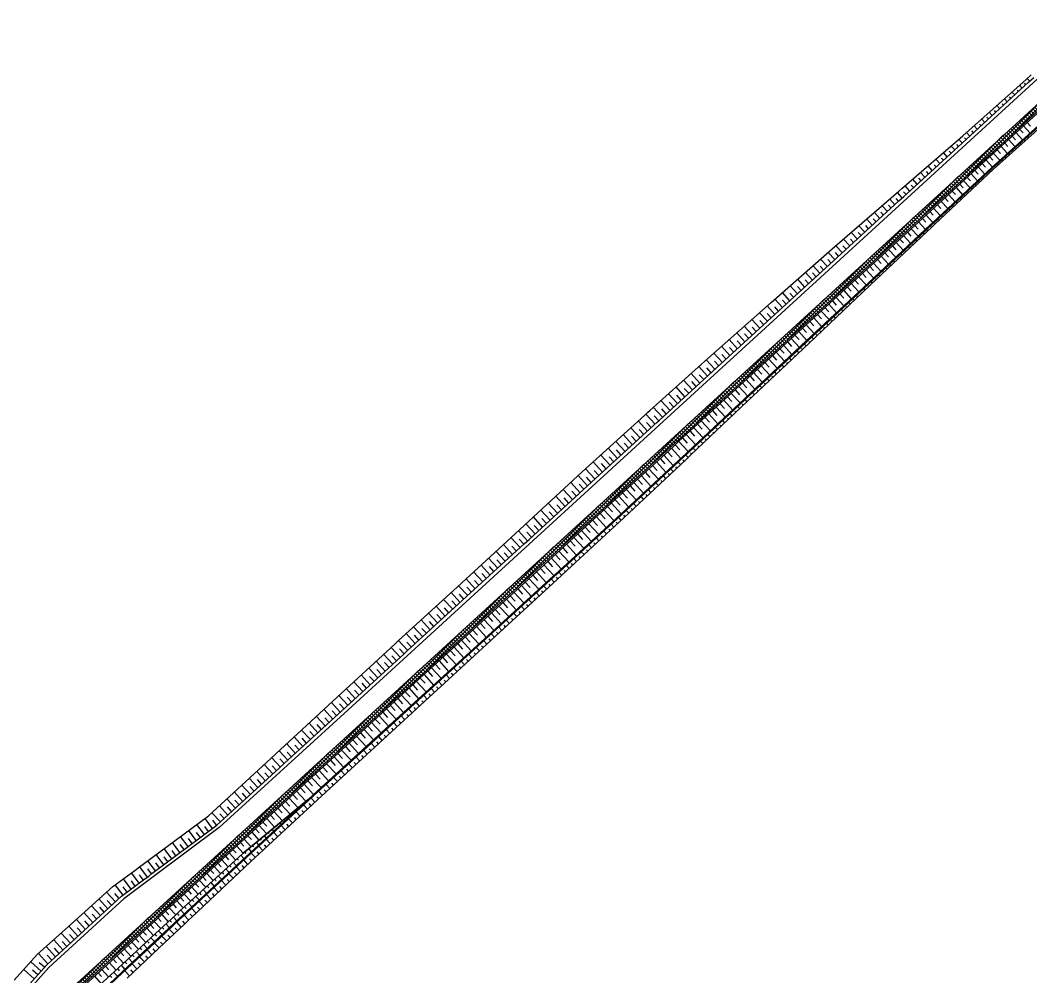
# Model space of a CAD drawing. Header units: metres. Extents: x 2302534 to 2308412, y 452340 to 454783.
# Drawn here: x 2307269.3 to 2307567.7, y 453765.4 to 454047.9 of the extents above; entities that cross this region are included whole.
import ezdxf

# ---------------------------------------------------------------- set-up
doc = ezdxf.new("R2010")
doc.units = ezdxf.units.M
doc.layers.add('АД_серый', color=250, linetype='Continuous')
doc.layers.add('ГП_АД том 3.2.6', color=250, linetype='Continuous', lineweight=40)

# ---------------------------------------------------------------- blocks, each defined once
blk = doc.blocks.new('АД 3.2.6')
at = {"layer": 'АД_серый'}
h = blk.add_hatch(dxfattribs=at)
h.set_pattern_fill('ANSI37', color=256, scale=0.25)
h.set_pattern_definition([(45, (-2306965.9422, -453205.9558), (-0.56126600757, 0.56126600757), []), (135, (-2306965.9422, -453205.9558), (-0.56126600757, -0.56126600757), [])])
edge = h.paths.add_edge_path()
edge.add_line((1053.93, 1206.09), (1054.03, 1208.2))
edge.add_line((1054.03, 1208.2), (1018.62, 1175.79))
edge.add_line((1018.62, 1175.79), (966.99, 1128.52))
edge.add_line((966.99, 1128.52), (878.48, 1047.49))
edge.add_line((878.48, 1047.49), (841.6, 1013.73))
edge.add_line((841.6, 1013.73), (814.31, 988.74))
edge.add_line((814.31, 988.74), (777.44, 954.98))
edge.add_line((777.44, 954.98), (740.56, 921.22))
edge.add_line((740.56, 921.22), (666.8, 853.69))
edge.add_line((666.8, 853.69), (629.92, 819.92))
edge.add_line((629.92, 819.92), (593.04, 786.16))
edge.add_line((593.04, 786.16), (556.17, 752.4))
edge.add_line((556.17, 752.4), (292.42, 510.93))
edge.add_line((292.42, 510.93), (59.06, 297.28))
edge.add_arc((479.25, -161.67), 622.25, 132.47509, 141.1318)
edge.add_line((-5.23, 228.81), (-27.96, 200.61))
edge.add_arc((-516.72, 594.55), 627.75, 312.47523, 321.1318, ccw=False)
edge.add_line((-92.82, 131.54), (-212.23, 22.21))
edge.add_line((-212.23, 22.21), (-211.22, 21.1))
edge.add_line((-211.22, 21.1), (-91.8, 130.43))
edge.add_arc((-516.72, 594.55), 629.25, 312.47523, 321.1318)
edge.add_line((-26.79, 199.67), (-4.06, 227.87))
edge.add_arc((479.25, -161.67), 620.75, 132.47509, 141.1318, ccw=False)
edge.add_line((60.07, 296.18), (293.45, 509.84))
edge.add_line((293.45, 509.84), (557.18, 751.29))
edge.add_line((557.18, 751.29), (594.06, 785.05))
edge.add_line((594.06, 785.05), (630.94, 818.82))
edge.add_line((630.94, 818.82), (667.81, 852.58))
edge.add_line((667.81, 852.58), (741.57, 920.11))
edge.add_line((741.57, 920.11), (778.45, 953.87))
edge.add_line((778.45, 953.87), (815.33, 987.64))
edge.add_line((815.33, 987.64), (842.62, 1012.62))
edge.add_line((842.62, 1012.62), (879.5, 1046.38))
edge.add_line((879.5, 1046.38), (968.01, 1127.42))
edge.add_line((968.01, 1127.42), (1019.63, 1174.69))
edge.add_line((1019.63, 1174.69), (1053.93, 1206.09))
for p, q in [((607.41, 808.13, 144.46), (606.64, 808.96, 144.46)), ((605.2, 806.1, 144.46), (604.41, 806.95, 144.46)), ((606.3, 807.11, 144.46), (605.92, 807.53, 144.46)), ((600.77, 802.05, 144.46), (599.94, 802.95, 144.46)), ((601.88, 803.06, 144.46), (601.47, 803.51, 144.46)), ((602.98, 804.07, 144.46), (602.18, 804.95, 144.46)), ((604.09, 805.09, 144.46), (603.69, 805.52, 144.46)), ((598.56, 800.02, 144.46), (597.71, 800.95, 144.46)), ((599.66, 801.03, 144.46), (599.24, 801.49, 144.46)), ((594.13, 795.97, 144.46), (593.24, 796.95, 144.46)), ((595.24, 796.98, 144.46), (594.8, 797.47, 144.46)), ((596.34, 798, 144.46), (595.47, 798.95, 144.46)), ((597.45, 799.01, 144.46), (597.02, 799.48, 144.46)), ((591.92, 793.94, 144.46), (591, 794.95, 144.46)), ((593.03, 794.96, 144.46), (592.57, 795.45, 144.46)), ((604.48, 793.92, 149.18), (605.45, 792.86, 149.18)), ((605.58, 794.93, 149.18), (607.53, 792.81, 149.18)), ((606.69, 795.94, 149.18), (607.67, 794.88, 149.18)), ((587.49, 789.89, 144.46), (586.51, 790.96, 144.46)), ((588.6, 790.91, 144.46), (588.12, 791.43, 144.46)), ((589.71, 791.92, 144.46), (588.77, 792.95, 144.46)), ((590.81, 792.93, 144.46), (590.35, 793.44, 144.46)), ((601.16, 790.88, 149.18), (603.07, 788.79, 149.18)), ((602.26, 791.89, 149.18), (603.23, 790.84, 149.18)), ((603.37, 792.9, 149.18), (605.3, 790.8, 149.18)), ((607.1, 791.42, 143.85), (606.81, 791.75, 143.85)), ((585.28, 787.87, 144.46), (584.24, 789, 144.46)), ((586.39, 788.88, 144.46), (585.88, 789.43, 144.46)), ((597.84, 787.84, 149.18), (598.78, 786.81, 149.18)), ((598.94, 788.85, 149.18), (600.84, 786.78, 149.18)), ((600.05, 789.87, 149.18), (601, 788.82, 149.18)), ((603.75, 788.43, 143.85), (603.61, 788.58, 143.85)), ((604.86, 789.43, 143.85), (604.58, 789.74, 143.85)), ((605.98, 790.43, 143.85), (605.84, 790.59, 143.85)), ((580.86, 783.82, 144.46), (579.7, 785.08, 144.46)), ((581.96, 784.83, 144.46), (581.4, 785.44, 144.46)), ((583.07, 785.84, 144.46), (581.97, 787.04, 144.46)), ((584.17, 786.85, 144.46), (583.64, 787.44, 144.46)), ((595.63, 785.81, 149.18), (596.56, 784.79, 149.18)), ((596.73, 786.83, 149.18), (598.62, 784.77, 149.18)), ((600.39, 785.43, 143.85), (600.12, 785.73, 143.85)), ((601.51, 786.43, 143.85), (601.37, 786.58, 143.85)), ((602.63, 787.43, 143.85), (602.35, 787.73, 143.85)), ((578.64, 781.79, 144.46), (577.43, 783.12, 144.46)), ((579.75, 782.8, 144.46), (579.16, 783.45, 144.46)), ((592.31, 782.78, 149.18), (594.19, 780.72, 149.18)), ((593.41, 783.79, 149.18), (594.35, 782.76, 149.18)), ((594.52, 784.8, 149.18), (596.39, 782.76, 149.18)), ((597.03, 782.43, 143.85), (596.91, 782.57, 143.85)), ((598.15, 783.43, 143.85), (597.9, 783.72, 143.85)), ((599.27, 784.43, 143.85), (599.14, 784.58, 143.85)), ((574.22, 777.74, 144.46), (572.89, 779.19, 144.46)), ((575.32, 778.75, 144.46), (574.67, 779.46, 144.46)), ((576.43, 779.76, 144.46), (575.16, 781.15, 144.46)), ((577.54, 780.78, 144.46), (576.92, 781.46, 144.46)), ((588.99, 779.74, 149.18), (589.94, 778.7, 149.18)), ((590.09, 780.75, 149.18), (591.99, 778.68, 149.18)), ((591.2, 781.76, 149.18), (592.15, 780.73, 149.18)), ((593.74, 779.36, 143.85), (593.48, 779.65, 143.85)), ((594.84, 780.39, 143.85), (594.71, 780.53, 143.85)), ((595.93, 781.41, 143.85), (595.67, 781.69, 143.85)), ((572, 775.71, 144.46), (570.62, 777.23, 144.46)), ((573.11, 776.73, 144.46), (572.43, 777.47, 144.46)), ((585.67, 776.7, 149.18), (587.6, 774.59, 149.18)), ((586.77, 777.71, 149.18), (587.73, 776.66, 149.18)), ((587.88, 778.72, 149.18), (589.79, 776.64, 149.18)), ((590.46, 776.28, 143.85), (590.32, 776.43, 143.85)), ((591.56, 777.31, 143.85), (591.28, 777.6, 143.85)), ((592.65, 778.33, 143.85), (592.51, 778.48, 143.85)), ((567.58, 771.66, 144.46), (566.07, 773.3, 144.46)), ((568.69, 772.67, 144.46), (567.95, 773.48, 144.46)), ((569.79, 773.69, 144.46), (568.34, 775.27, 144.46)), ((570.9, 774.7, 144.46), (570.19, 775.47, 144.46)), ((582.35, 773.66, 149.18), (583.32, 772.59, 149.18)), ((583.46, 774.67, 149.18), (585.4, 772.55, 149.18)), ((584.56, 775.68, 149.18), (585.53, 774.63, 149.18)), ((587.18, 773.2, 143.85), (586.88, 773.52, 143.85)), ((588.27, 774.23, 143.85), (588.13, 774.39, 143.85)), ((589.37, 775.26, 143.85), (589.08, 775.56, 143.85)), ((565.37, 769.63, 144.46), (563.8, 771.34, 144.46)), ((566.47, 770.65, 144.46), (565.71, 771.49, 144.46)), ((579.03, 770.62, 149.18), (581, 768.47, 149.18)), ((580.14, 771.63, 149.18), (581.12, 770.56, 149.18)), ((581.24, 772.65, 149.18), (583.2, 770.51, 149.18)), ((583.9, 770.12, 143.85), (583.74, 770.29, 143.85)), ((584.99, 771.15, 143.85), (584.69, 771.48, 143.85)), ((586.09, 772.18, 143.85), (585.94, 772.34, 143.85)), ((560.94, 765.58, 144.46), (559.27, 767.41, 144.46)), ((562.05, 766.6, 144.46), (561.22, 767.49, 144.46)), ((563.15, 767.61, 144.46), (561.54, 769.38, 144.46)), ((564.26, 768.62, 144.46), (563.47, 769.49, 144.46)), ((575.71, 767.58, 149.18), (576.71, 766.49, 149.18)), ((576.82, 768.59, 149.18), (578.81, 766.42, 149.18)), ((577.92, 769.61, 149.18), (578.91, 768.53, 149.18)), ((580.62, 767.04, 143.85), (580.29, 767.39, 143.85)), ((581.71, 768.07, 143.85), (581.55, 768.24, 143.85)), ((582.81, 769.1, 143.85), (582.49, 769.44, 143.85)), ((558.73, 763.56, 144.46), (557, 765.45, 144.46)), ((559.83, 764.57, 144.46), (558.98, 765.5, 144.46)), ((572.39, 764.54, 149.18), (574.43, 762.32, 149.18)), ((573.5, 765.56, 149.18), (574.51, 764.45, 149.18)), ((574.6, 766.57, 149.18), (576.62, 764.37, 149.18)), ((577.34, 763.96, 143.85), (577.17, 764.14, 143.85)), ((578.43, 764.99, 143.85), (578.09, 765.35, 143.85)), ((579.52, 766.02, 143.85), (579.36, 766.19, 143.85)), ((554.3, 759.51, 144.46), (552.46, 761.52, 144.46)), ((555.41, 760.52, 144.46), (554.5, 761.51, 144.46)), ((556.52, 761.53, 144.46), (554.73, 763.48, 144.46)), ((557.62, 762.54, 144.46), (556.74, 763.5, 144.46)), ((569.07, 761.5, 149.18), (570.11, 760.38, 149.18)), ((570.18, 762.52, 149.18), (572.24, 760.27, 149.18)), ((571.29, 763.53, 149.18), (572.31, 762.41, 149.18)), ((574.07, 760.86, 143.85), (573.71, 761.25, 143.85)), ((575.16, 761.89, 143.85), (574.99, 762.08, 143.85)), ((576.25, 762.93, 143.85), (575.9, 763.3, 143.85)), ((552.09, 757.48, 144.46), (550.19, 759.55, 144.46)), ((553.2, 758.49, 144.46), (552.26, 759.51, 144.46)), ((565.75, 758.47, 149.18), (567.86, 756.17, 149.18)), ((566.86, 759.48, 149.18), (567.91, 758.34, 149.18)), ((567.97, 760.49, 149.18), (570.05, 758.22, 149.18)), ((571.9, 758.8, 143.85), (571.52, 759.19, 143.85)), ((572.98, 759.83, 143.85), (572.8, 760.03, 143.85)), ((547.66, 753.43, 144.46), (545.67, 755.6, 144.46)), ((548.77, 754.44, 144.46), (547.79, 755.52, 144.46)), ((549.88, 755.45, 144.46), (547.93, 757.58, 144.46)), ((550.98, 756.47, 144.46), (550.02, 757.52, 144.46)), ((562.44, 755.43, 149.18), (563.5, 754.26, 149.18)), ((563.54, 756.44, 149.18), (565.67, 754.12, 149.18)), ((564.65, 757.45, 149.18), (565.7, 756.3, 149.18)), ((567.54, 754.68, 143.85), (567.14, 755.09, 143.85)), ((568.63, 755.71, 143.85), (568.43, 755.91, 143.85)), ((569.72, 756.74, 143.85), (569.33, 757.14, 143.85)), ((570.81, 757.77, 143.85), (570.62, 757.97, 143.85)), ((545.45, 751.4, 144.46), (543.42, 753.62, 144.46)), ((546.56, 752.42, 144.46), (545.55, 753.51, 144.46)), ((559.12, 752.39, 149.18), (561.29, 750.02, 149.18)), ((560.22, 753.4, 149.18), (561.3, 752.22, 149.18)), ((561.33, 754.41, 149.18), (563.48, 752.07, 149.18)), ((565.36, 752.62, 143.85), (564.95, 753.04, 143.85)), ((566.45, 753.65, 143.85), (566.25, 753.86, 143.85)), ((541.03, 747.35, 144.46), (538.9, 749.67, 144.46)), ((542.13, 748.36, 144.46), (541.08, 749.51, 144.46)), ((543.24, 749.38, 144.46), (541.16, 751.65, 144.46)), ((544.35, 750.39, 144.46), (543.32, 751.51, 144.46)), ((555.8, 749.35, 149.18), (556.9, 748.15, 149.18)), ((556.9, 750.36, 149.18), (559.1, 747.97, 149.18)), ((558.01, 751.38, 149.18), (559.1, 750.18, 149.18)), ((562.09, 749.53, 143.85), (561.88, 749.75, 143.85)), ((563.18, 750.56, 143.85), (562.77, 750.99, 143.85)), ((564.27, 751.59, 143.85), (564.06, 751.8, 143.85)), ((538.81, 745.33, 144.46), (536.65, 747.69, 144.46)), ((539.92, 746.34, 144.46), (538.85, 747.51, 144.46)), ((552.48, 746.31, 149.18), (554.72, 743.87, 149.18)), ((553.58, 747.32, 149.18), (554.7, 746.11, 149.18)), ((554.69, 748.34, 149.18), (556.91, 745.92, 149.18)), ((558.82, 746.43, 143.85), (558.39, 746.89, 143.85)), ((559.91, 747.47, 143.85), (559.69, 747.69, 143.85)), ((561, 748.5, 143.85), (560.58, 748.94, 143.85)), ((534.39, 741.27, 144.46), (532.13, 743.74, 144.46)), ((535.49, 742.29, 144.46), (534.38, 743.51, 144.46)), ((536.6, 743.3, 144.46), (534.39, 745.72, 144.46)), ((537.71, 744.31, 144.46), (536.61, 745.51, 144.46)), ((549.16, 743.27, 149.18), (550.29, 742.03, 149.18)), ((550.27, 744.28, 149.18), (552.53, 741.82, 149.18)), ((551.37, 745.3, 149.18), (552.5, 744.07, 149.18)), ((555.55, 743.34, 143.85), (555.32, 743.58, 143.85)), ((556.64, 744.37, 143.85), (556.2, 744.84, 143.85)), ((557.73, 745.4, 143.85), (557.51, 745.63, 143.85)), ((532.18, 739.25, 144.46), (529.88, 741.76, 144.46)), ((533.28, 740.26, 144.46), (532.14, 741.51, 144.46)), ((545.84, 740.23, 149.18), (548.15, 737.71, 149.18)), ((546.95, 741.25, 149.18), (548.09, 739.99, 149.18)), ((548.05, 742.26, 149.18), (550.34, 739.76, 149.18)), ((552.28, 740.25, 143.85), (551.82, 740.74, 143.85)), ((553.37, 741.28, 143.85), (553.14, 741.52, 143.85)), ((554.46, 742.31, 143.85), (554.01, 742.79, 143.85)), ((527.75, 735.2, 144.46), (525.38, 737.78, 144.46)), ((529.96, 737.22, 144.46), (527.63, 739.77, 144.46)), ((528.86, 736.21, 144.46), (527.68, 737.49, 144.46)), ((531.07, 738.23, 144.46), (529.91, 739.5, 144.46)), ((542.52, 737.19, 149.18), (543.69, 735.92, 149.18)), ((543.63, 738.21, 149.18), (545.96, 735.66, 149.18)), ((544.73, 739.22, 149.18), (545.89, 737.95, 149.18)), ((549.01, 737.16, 143.85), (548.77, 737.41, 143.85)), ((550.1, 738.19, 143.85), (549.63, 738.69, 143.85)), ((551.19, 739.22, 143.85), (550.96, 739.47, 143.85)), ((525.54, 733.17, 144.46), (523.13, 735.8, 144.46)), ((526.64, 734.18, 144.46), (525.45, 735.49, 144.46)), ((539.2, 734.16, 149.18), (541.58, 731.56, 149.18)), ((540.31, 735.17, 149.18), (541.49, 733.88, 149.18)), ((541.41, 736.18, 149.18), (543.77, 733.61, 149.18)), ((545.74, 734.07, 143.85), (545.25, 734.59, 143.85)), ((546.83, 735.1, 143.85), (546.59, 735.35, 143.85)), ((547.92, 736.13, 143.85), (547.44, 736.64, 143.85)), ((521.11, 729.12, 144.46), (518.64, 731.82, 144.46)), ((523.32, 731.14, 144.46), (520.89, 733.81, 144.46)), ((522.22, 730.13, 144.46), (520.99, 731.47, 144.46)), ((524.43, 732.16, 144.46), (523.22, 733.48, 144.46)), ((535.88, 731.12, 149.18), (537.09, 729.8, 149.18)), ((536.99, 732.13, 149.18), (539.39, 729.51, 149.18)), ((538.1, 733.14, 149.18), (539.29, 731.84, 149.18)), ((542.47, 730.97, 143.85), (542.22, 731.24, 143.85)), ((543.56, 732, 143.85), (543.06, 732.54, 143.85)), ((544.65, 733.03, 143.85), (544.4, 733.3, 143.85)), ((518.9, 727.09, 144.46), (516.39, 729.84, 144.46)), ((520.01, 728.11, 144.46), (518.76, 729.47, 144.46)), ((533.67, 729.09, 149.18), (534.89, 727.76, 149.18)), ((534.78, 730.1, 149.18), (537.2, 727.46, 149.18)), ((539.2, 727.88, 143.85), (538.68, 728.44, 143.85)), ((540.29, 728.91, 143.85), (540.03, 729.19, 143.85)), ((541.38, 729.94, 143.85), (540.87, 730.49, 143.85)), ((514.47, 723.04, 144.46), (511.89, 725.86, 144.46)), ((516.69, 725.07, 144.46), (514.14, 727.85, 144.46)), ((515.58, 724.05, 144.46), (514.3, 725.45, 144.46)), ((517.79, 726.08, 144.46), (516.53, 727.46, 144.46)), ((530.35, 726.05, 149.18), (532.82, 723.36, 149.18)), ((531.46, 727.07, 149.18), (532.68, 725.72, 149.18)), ((532.56, 728.08, 149.18), (535.01, 725.41, 149.18)), ((537.02, 725.82, 143.85), (536.49, 726.39, 143.85)), ((538.11, 726.85, 143.85), (537.85, 727.13, 143.85)), ((512.26, 721.02, 144.46), (509.66, 723.85, 144.46)), ((513.37, 722.03, 144.46), (512.07, 723.44, 144.46)), ((527.03, 723.01, 149.18), (528.28, 721.65, 149.18)), ((528.14, 724.03, 149.18), (530.63, 721.31, 149.18)), ((529.24, 725.04, 149.18), (530.48, 723.69, 149.18)), ((532.66, 721.7, 143.85), (532.11, 722.28, 143.85)), ((533.75, 722.73, 143.85), (533.48, 723.02, 143.85)), ((534.84, 723.76, 143.85), (534.3, 724.33, 143.85)), ((535.93, 724.79, 143.85), (535.66, 725.07, 143.85)), ((507.84, 716.96, 144.46), (505.2, 719.84, 144.46)), ((510.05, 718.99, 144.46), (507.43, 721.85, 144.46)), ((508.94, 717.98, 144.46), (507.63, 719.41, 144.46)), ((511.15, 720, 144.46), (509.85, 721.43, 144.46)), ((523.71, 719.98, 149.18), (526.25, 717.21, 149.18)), ((524.82, 720.99, 149.18), (526.08, 719.61, 149.18)), ((525.93, 722, 149.18), (528.44, 719.26, 149.18)), ((530.48, 719.64, 143.85), (529.92, 720.23, 143.85)), ((531.57, 720.67, 143.85), (531.29, 720.96, 143.85)), ((505.62, 714.94, 144.46), (502.97, 717.84, 144.46)), ((506.73, 715.95, 144.46), (505.41, 717.4, 144.46)), ((520.39, 716.94, 149.18), (521.68, 715.53, 149.18)), ((521.5, 717.95, 149.18), (524.06, 715.16, 149.18)), ((522.61, 718.96, 149.18), (523.88, 717.57, 149.18)), ((527.21, 716.54, 143.85), (526.92, 716.85, 143.85)), ((528.3, 717.57, 143.85), (527.73, 718.18, 143.85)), ((529.39, 718.6, 143.85), (529.11, 718.91, 143.85)), ((501.2, 710.89, 144.46), (498.5, 713.83, 144.46)), ((503.41, 712.91, 144.46), (500.74, 715.83, 144.46)), ((502.3, 711.9, 144.46), (500.96, 713.37, 144.46)), ((504.52, 713.93, 144.46), (503.18, 715.38, 144.46)), ((517.07, 713.9, 149.18), (519.68, 711.05, 149.18)), ((518.18, 714.91, 149.18), (519.48, 713.5, 149.18)), ((519.29, 715.92, 149.18), (521.87, 713.11, 149.18)), ((523.95, 713.45, 143.85), (523.35, 714.08, 143.85)), ((525.04, 714.48, 143.85), (524.74, 714.79, 143.85)), ((526.12, 715.51, 143.85), (525.54, 716.13, 143.85)), ((498.98, 708.86, 144.46), (496.27, 711.82, 144.46)), ((500.09, 709.87, 144.46), (498.74, 711.35, 144.46)), ((513.76, 710.86, 149.18), (515.07, 709.42, 149.18)), ((514.86, 711.87, 149.18), (517.49, 709, 149.18)), ((515.97, 712.88, 149.18), (517.28, 711.46, 149.18)), ((520.68, 710.36, 143.85), (520.37, 710.68, 143.85)), ((521.77, 711.39, 143.85), (521.16, 712.03, 143.85)), ((522.86, 712.42, 143.85), (522.55, 712.74, 143.85)), ((494.56, 704.81, 144.46), (491.82, 707.8, 144.46)), ((496.77, 706.83, 144.46), (494.04, 709.82, 144.46)), ((495.67, 705.82, 144.46), (494.3, 707.32, 144.46)), ((497.88, 707.85, 144.46), (496.52, 709.33, 144.46)), ((510.44, 707.82, 149.18), (513.11, 704.9, 149.18)), ((511.54, 708.83, 149.18), (512.87, 707.38, 149.18)), ((512.65, 709.85, 149.18), (515.3, 706.95, 149.18)), ((517.41, 707.27, 143.85), (516.78, 707.93, 143.85)), ((518.5, 708.3, 143.85), (518.19, 708.63, 143.85)), ((519.59, 709.33, 143.85), (518.97, 709.98, 143.85)), ((492.35, 702.78, 144.46), (489.6, 705.78, 144.46)), ((493.45, 703.8, 144.46), (492.08, 705.29, 144.46)), ((507.12, 704.78, 149.18), (508.47, 703.3, 149.18)), ((508.22, 705.79, 149.18), (510.92, 702.85, 149.18)), ((509.33, 706.81, 149.18), (510.67, 705.34, 149.18)), ((514.14, 704.17, 143.85), (513.82, 704.51, 143.85)), ((515.23, 705.21, 143.85), (514.59, 705.88, 143.85)), ((516.32, 706.24, 143.85), (516, 706.57, 143.85)), ((487.92, 698.73, 144.46), (485.16, 701.74, 144.46)), ((490.13, 700.76, 144.46), (487.38, 703.76, 144.46)), ((491.24, 701.77, 144.46), (489.87, 703.27, 144.46)), ((503.8, 701.74, 149.18), (506.54, 698.75, 149.18)), ((504.9, 702.76, 149.18), (506.27, 701.27, 149.18)), ((506.01, 703.77, 149.18), (508.73, 700.8, 149.18)), ((510.87, 701.08, 143.85), (510.21, 701.78, 143.85)), ((511.96, 702.11, 143.85), (511.63, 702.46, 143.85)), ((513.05, 703.14, 143.85), (512.4, 703.83, 143.85)), ((485.71, 696.71, 144.46), (482.95, 699.72, 144.46)), ((486.82, 697.72, 144.46), (485.43, 699.23, 144.46)), ((489.03, 699.74, 144.46), (487.65, 701.25, 144.46)), ((500.48, 698.7, 149.18), (501.86, 697.19, 149.18)), ((501.59, 699.72, 149.18), (504.35, 696.7, 149.18)), ((502.69, 700.73, 149.18), (504.07, 699.23, 149.18)), ((507.6, 697.99, 143.85), (507.26, 698.35, 143.85)), ((508.69, 699.02, 143.85), (508.02, 699.73, 143.85)), ((509.78, 700.05, 143.85), (509.45, 700.4, 143.85)), ((481.28, 692.65, 144.46), (478.51, 695.69, 144.46)), ((483.5, 694.68, 144.46), (480.73, 697.7, 144.46)), ((484.6, 695.69, 144.46), (483.22, 697.2, 144.46)), ((497.16, 695.67, 149.18), (499.95, 692.62, 149.18)), ((498.27, 696.68, 149.18), (499.66, 695.16, 149.18)), ((499.37, 697.69, 149.18), (502.15, 694.66, 149.18)), ((504.32, 694.9, 143.85), (503.64, 695.63, 143.85)), ((505.42, 695.93, 143.85), (505.08, 696.29, 143.85)), ((506.51, 696.96, 143.85), (505.83, 697.68, 143.85)), ((479.07, 690.63, 144.46), (476.29, 693.67, 144.46)), ((480.18, 691.64, 144.46), (478.79, 693.16, 144.46)), ((482.39, 693.67, 144.46), (481, 695.18, 144.46)), ((493.84, 692.63, 149.18), (495.25, 691.09, 149.18)), ((494.95, 693.64, 149.18), (497.75, 690.57, 149.18)), ((496.05, 694.65, 149.18), (497.45, 693.12, 149.18)), ((502.14, 692.85, 143.85), (501.44, 693.59, 143.85)), ((503.23, 693.88, 143.85), (502.88, 694.25, 143.85)), ((474.65, 686.58, 144.46), (471.87, 689.6, 144.46)), ((476.86, 688.6, 144.46), (474.08, 691.64, 144.46)), ((477.96, 689.62, 144.46), (476.57, 691.14, 144.46)), ((490.52, 689.59, 149.18), (493.36, 686.49, 149.18)), ((491.63, 690.6, 149.18), (493.04, 689.06, 149.18)), ((492.73, 691.61, 149.18), (495.56, 688.53, 149.18)), ((497.76, 688.74, 143.85), (497.05, 689.51, 143.85)), ((498.86, 689.77, 143.85), (498.5, 690.15, 143.85)), ((499.95, 690.8, 143.85), (499.24, 691.55, 143.85)), ((501.04, 691.82, 143.85), (500.69, 692.2, 143.85)), ((472.43, 684.55, 144.46), (469.67, 687.57, 144.46)), ((473.54, 685.56, 144.46), (472.16, 687.07, 144.46)), ((475.75, 687.59, 144.46), (474.36, 689.11, 144.46)), ((487.2, 686.55, 149.18), (488.63, 684.99, 149.18)), ((488.31, 687.56, 149.18), (491.16, 684.45, 149.18)), ((489.42, 688.58, 149.18), (490.84, 687.02, 149.18)), ((495.57, 686.69, 143.85), (494.85, 687.46, 143.85)), ((496.67, 687.72, 143.85), (496.31, 688.1, 143.85)), ((468.01, 680.5, 144.46), (465.26, 683.5, 144.46)), ((470.22, 682.53, 144.46), (467.47, 685.53, 144.46)), ((471.33, 683.54, 144.46), (469.95, 685.04, 144.46)), ((483.88, 683.51, 149.18), (486.77, 680.36, 149.18)), ((484.99, 684.52, 149.18), (486.43, 682.95, 149.18)), ((486.1, 685.54, 149.18), (488.96, 682.4, 149.18)), ((491.2, 682.58, 143.85), (490.45, 683.38, 143.85)), ((492.29, 683.61, 143.85), (491.92, 684.01, 143.85)), ((493.39, 684.64, 143.85), (492.65, 685.42, 143.85)), ((494.48, 685.66, 143.85), (494.12, 686.05, 143.85)), ((465.79, 678.47, 144.46), (463.06, 681.46, 144.46)), ((466.9, 679.49, 144.46), (465.53, 680.98, 144.46)), ((469.11, 681.51, 144.46), (467.74, 683.01, 144.46)), ((480.56, 680.47, 149.18), (482.01, 678.89, 149.18)), ((481.67, 681.48, 149.18), (484.56, 678.33, 149.18)), ((482.78, 682.5, 149.18), (484.22, 680.92, 149.18)), ((489.01, 680.53, 143.85), (488.26, 681.34, 143.85)), ((490.11, 681.56, 143.85), (489.73, 681.96, 143.85)), ((463.58, 676.45, 144.46), (460.85, 679.43, 144.46)), ((464.69, 677.46, 144.46), (463.32, 678.95, 144.46)), ((477.25, 677.43, 149.18), (480.14, 674.27, 149.18)), ((478.35, 678.45, 149.18), (479.8, 676.87, 149.18)), ((479.46, 679.46, 149.18), (482.35, 676.3, 149.18)), ((485.72, 677.46, 143.85), (485.34, 677.88, 143.85)), ((486.82, 678.48, 143.85), (486.06, 679.3, 143.85)), ((487.92, 679.5, 143.85), (487.54, 679.91, 143.85)), ((459.16, 672.4, 144.46), (456.45, 675.36, 144.46)), ((461.37, 674.42, 144.46), (458.65, 677.39, 144.46)), ((460.26, 673.41, 144.46), (458.91, 674.89, 144.46)), ((462.48, 675.43, 144.46), (461.11, 676.92, 144.46)), ((475.03, 675.41, 149.18), (477.93, 672.25, 149.18)), ((476.14, 676.42, 149.18), (477.59, 674.84, 149.18)), ((482.42, 674.4, 143.85), (481.64, 675.25, 143.85)), ((483.52, 675.42, 143.85), (483.13, 675.84, 143.85)), ((484.62, 676.44, 143.85), (483.85, 677.28, 143.85)), ((456.94, 670.37, 144.46), (454.24, 673.33, 144.46)), ((458.05, 671.38, 144.46), (456.7, 672.86, 144.46)), ((471.71, 672.37, 149.18), (473.16, 670.79, 149.18)), ((472.82, 673.38, 149.18), (475.72, 670.22, 149.18)), ((473.93, 674.39, 149.18), (475.37, 672.81, 149.18)), ((479.12, 671.35, 143.85), (478.72, 671.77, 143.85)), ((480.22, 672.37, 143.85), (479.43, 673.22, 143.85)), ((481.32, 673.38, 143.85), (480.93, 673.81, 143.85)), ((452.52, 666.32, 144.46), (449.82, 669.26, 144.46)), ((454.73, 668.34, 144.46), (452.03, 671.3, 144.46)), ((453.62, 667.33, 144.46), (452.27, 668.81, 144.46)), ((455.84, 669.36, 144.46), (454.49, 670.83, 144.46)), ((468.39, 669.33, 149.18), (471.3, 666.16, 149.18)), ((469.5, 670.34, 149.18), (470.95, 668.76, 149.18)), ((470.61, 671.36, 149.18), (473.51, 668.19, 149.18)), ((475.82, 668.29, 143.85), (475.01, 669.16, 143.85)), ((476.92, 669.31, 143.85), (476.52, 669.74, 143.85)), ((478.02, 670.33, 143.85), (477.22, 671.19, 143.85)), ((450.31, 664.29, 144.46), (447.61, 667.23, 144.46)), ((451.41, 665.31, 144.46), (450.06, 666.78, 144.46)), ((465.08, 666.29, 149.18), (466.53, 664.7, 149.18)), ((466.18, 667.3, 149.18), (469.09, 664.13, 149.18)), ((467.29, 668.32, 149.18), (468.74, 666.73, 149.18)), ((472.52, 665.23, 143.85), (472.11, 665.67, 143.85)), ((473.62, 666.25, 143.85), (472.8, 667.13, 143.85)), ((474.72, 667.27, 143.85), (474.31, 667.71, 143.85)), ((445.88, 660.24, 144.46), (443.2, 663.17, 144.46)), ((448.09, 662.27, 144.46), (445.4, 665.2, 144.46)), ((446.99, 661.25, 144.46), (445.64, 662.72, 144.46)), ((449.2, 663.28, 144.46), (447.85, 664.75, 144.46)), ((461.76, 663.25, 149.18), (464.66, 660.09, 149.18)), ((462.86, 664.27, 149.18), (464.31, 662.68, 149.18)), ((463.97, 665.28, 149.18), (466.87, 662.11, 149.18)), ((469.22, 662.17, 143.85), (468.38, 663.08, 143.85)), ((470.32, 663.19, 143.85), (469.9, 663.64, 143.85)), ((471.42, 664.21, 143.85), (470.59, 665.1, 143.85)), ((443.67, 658.22, 144.46), (440.99, 661.14, 144.46)), ((444.77, 659.23, 144.46), (443.43, 660.69, 144.46)), ((458.44, 660.21, 149.18), (459.88, 658.63, 149.18)), ((459.54, 661.23, 149.18), (462.44, 658.06, 149.18)), ((460.65, 662.24, 149.18), (462.1, 660.66, 149.18)), ((465.91, 659.12, 143.85), (465.48, 659.58, 143.85)), ((467.01, 660.14, 143.85), (466.17, 661.06, 143.85)), ((468.11, 661.15, 143.85), (467.69, 661.61, 143.85)), ((439.24, 654.16, 144.46), (436.56, 657.09, 144.46)), ((441.45, 656.19, 144.46), (438.78, 659.11, 144.46)), ((440.35, 655.18, 144.46), (439.01, 656.64, 144.46)), ((442.56, 657.2, 144.46), (441.22, 658.66, 144.46)), ((455.12, 657.18, 149.18), (458, 654.02, 149.18)), ((456.22, 658.19, 149.18), (457.67, 656.61, 149.18)), ((457.33, 659.2, 149.18), (460.22, 656.04, 149.18)), ((462.59, 656.08, 143.85), (461.73, 657.01, 143.85)), ((463.7, 657.09, 143.85), (463.27, 657.56, 143.85)), ((464.8, 658.11, 143.85), (463.95, 659.03, 143.85)), ((437.03, 652.14, 144.46), (434.35, 655.07, 144.46)), ((438.14, 653.15, 144.46), (436.8, 654.61, 144.46)), ((451.8, 654.14, 149.18), (453.24, 652.56, 149.18)), ((452.91, 655.15, 149.18), (455.79, 652, 149.18)), ((454.01, 656.16, 149.18), (455.45, 654.59, 149.18)), ((460.39, 654.05, 143.85), (459.51, 654.99, 143.85)), ((461.49, 655.06, 143.85), (461.06, 655.53, 143.85)), ((432.6, 648.09, 144.46), (429.91, 651.03, 144.46)), ((434.82, 650.11, 144.46), (432.13, 653.05, 144.46)), ((433.71, 649.1, 144.46), (432.37, 650.57, 144.46)), ((435.92, 651.12, 144.46), (434.58, 652.59, 144.46)), ((448.48, 651.1, 149.18), (451.35, 647.96, 149.18)), ((449.59, 652.11, 149.18), (451.02, 650.54, 149.18)), ((450.69, 653.12, 149.18), (453.57, 649.98, 149.18)), ((455.97, 649.98, 143.85), (455.08, 650.95, 143.85)), ((457.07, 651, 143.85), (456.63, 651.48, 143.85)), ((458.18, 652.01, 143.85), (457.3, 652.97, 143.85)), ((459.28, 653.03, 143.85), (458.84, 653.51, 143.85)), ((430.39, 646.06, 144.46), (427.69, 649.01, 144.46)), ((431.5, 647.07, 144.46), (430.15, 648.54, 144.46)), ((445.16, 648.06, 149.18), (446.59, 646.49, 149.18)), ((446.27, 649.07, 149.18), (449.14, 645.94, 149.18)), ((447.37, 650.08, 149.18), (448.81, 648.52, 149.18)), ((453.76, 647.95, 143.85), (452.86, 648.93, 143.85)), ((454.87, 648.97, 143.85), (454.42, 649.45, 143.85)), ((425.97, 642.01, 144.46), (423.26, 644.96, 144.46)), ((428.18, 644.03, 144.46), (425.48, 646.98, 144.46)), ((429.28, 645.05, 144.46), (427.94, 646.52, 144.46)), ((441.84, 645.02, 149.18), (444.7, 641.9, 149.18)), ((442.95, 646.03, 149.18), (444.38, 644.47, 149.18)), ((444.05, 647.05, 149.18), (446.92, 643.92, 149.18)), ((449.35, 643.89, 143.85), (448.43, 644.89, 143.85)), ((450.45, 644.91, 143.85), (449.99, 645.4, 143.85)), ((451.55, 645.92, 143.85), (450.65, 646.91, 143.85)), ((452.66, 646.94, 143.85), (452.21, 647.43, 143.85)), ((423.75, 639.98, 144.46), (421.04, 642.94, 144.46)), ((424.86, 641, 144.46), (423.51, 642.47, 144.46)), ((427.07, 643.02, 144.46), (425.72, 644.5, 144.46)), ((438.52, 641.98, 149.18), (439.95, 640.42, 149.18)), ((439.63, 642.99, 149.18), (442.48, 639.88, 149.18)), ((440.74, 644.01, 149.18), (442.16, 642.45, 149.18)), ((447.14, 641.86, 143.85), (446.21, 642.87, 143.85)), ((448.24, 642.88, 143.85), (447.78, 643.38, 143.85)), ((419.33, 635.93, 144.46), (416.63, 638.87, 144.46)), ((421.54, 637.96, 144.46), (418.83, 640.91, 144.46)), ((422.65, 638.97, 144.46), (421.29, 640.45, 144.46)), ((435.2, 638.94, 149.18), (438.05, 635.84, 149.18)), ((436.31, 639.96, 149.18), (437.73, 638.4, 149.18)), ((437.42, 640.97, 149.18), (440.27, 637.86, 149.18)), ((442.72, 637.8, 143.85), (441.78, 638.83, 143.85)), ((443.83, 638.81, 143.85), (443.36, 639.33, 143.85)), ((444.93, 639.83, 143.85), (443.99, 640.85, 143.85)), ((446.03, 640.84, 143.85), (445.57, 641.35, 143.85)), ((417.11, 633.91, 144.46), (414.43, 636.83, 144.46)), ((418.22, 634.92, 144.46), (416.88, 636.39, 144.46)), ((420.43, 636.94, 144.46), (419.08, 638.42, 144.46)), ((431.88, 635.9, 149.18), (433.3, 634.35, 149.18)), ((432.99, 636.92, 149.18), (435.83, 633.81, 149.18)), ((434.1, 637.93, 149.18), (435.52, 636.38, 149.18)), ((440.51, 635.77, 143.85), (439.56, 636.81, 143.85)), ((441.62, 636.78, 143.85), (441.14, 637.3, 143.85)), ((412.69, 629.85, 144.46), (410.03, 632.76, 144.46)), ((414.9, 631.88, 144.46), (412.23, 634.8, 144.46)), ((416.01, 632.89, 144.46), (414.67, 634.35, 144.46)), ((428.57, 632.87, 149.18), (431.4, 629.77, 149.18)), ((429.67, 633.88, 149.18), (431.09, 632.33, 149.18)), ((430.78, 634.89, 149.18), (433.61, 631.79, 149.18)), ((436.1, 631.71, 143.85), (435.12, 632.76, 143.85)), ((437.2, 632.72, 143.85), (436.72, 633.25, 143.85)), ((438.31, 633.74, 143.85), (437.34, 634.78, 143.85)), ((439.41, 634.75, 143.85), (438.93, 635.27, 143.85)), ((410.48, 627.83, 144.46), (407.83, 630.72, 144.46)), ((411.58, 628.84, 144.46), (410.26, 630.29, 144.46)), ((413.8, 630.87, 144.46), (412.46, 632.32, 144.46)), ((425.25, 629.83, 149.18), (426.66, 628.28, 149.18)), ((426.35, 630.84, 149.18), (429.18, 627.75, 149.18)), ((427.46, 631.85, 149.18), (428.87, 630.31, 149.18)), ((433.89, 629.67, 143.85), (432.91, 630.74, 143.85)), ((434.99, 630.69, 143.85), (434.5, 631.22, 143.85)), ((408.26, 625.8, 144.46), (405.63, 628.68, 144.46)), ((409.37, 626.82, 144.46), (408.05, 628.26, 144.46)), ((421.93, 626.79, 149.18), (424.75, 623.71, 149.18)), ((423.03, 627.8, 149.18), (424.44, 626.26, 149.18)), ((424.14, 628.81, 149.18), (426.96, 625.73, 149.18)), ((429.47, 625.61, 143.85), (428.47, 626.7, 143.85)), ((430.58, 626.63, 143.85), (430.08, 627.17, 143.85)), ((431.68, 627.64, 143.85), (430.69, 628.72, 143.85)), ((432.79, 628.66, 143.85), (432.29, 629.2, 143.85)), ((403.84, 621.75, 144.46), (401.23, 624.6, 144.46)), ((406.05, 623.78, 144.46), (403.43, 626.64, 144.46)), ((404.94, 622.76, 144.46), (403.64, 624.19, 144.46)), ((407.16, 624.79, 144.46), (405.84, 626.22, 144.46)), ((418.61, 623.75, 149.18), (420.01, 622.21, 149.18)), ((419.72, 624.76, 149.18), (422.53, 621.69, 149.18)), ((420.82, 625.78, 149.18), (422.23, 624.24, 149.18)), ((427.27, 623.58, 143.85), (426.26, 624.68, 143.85)), ((428.37, 624.6, 143.85), (427.87, 625.14, 143.85)), ((401.63, 619.73, 144.46), (399.03, 622.57, 144.46)), ((402.73, 620.74, 144.46), (401.43, 622.16, 144.46)), ((415.29, 620.71, 149.18), (418.09, 617.65, 149.18)), ((416.4, 621.72, 149.18), (417.8, 620.19, 149.18)), ((417.5, 622.74, 149.18), (420.31, 619.67, 149.18)), ((423.95, 620.54, 143.85), (423.44, 621.09, 143.85)), ((425.06, 621.55, 143.85), (424.04, 622.66, 143.85)), ((426.16, 622.57, 143.85), (425.65, 623.12, 143.85)), ((397.2, 615.67, 144.46), (394.62, 618.5, 144.46)), ((399.41, 617.7, 144.46), (396.82, 620.53, 144.46)), ((398.31, 616.69, 144.46), (397.01, 618.1, 144.46)), ((400.52, 618.71, 144.46), (399.22, 620.13, 144.46)), ((413.08, 618.68, 149.18), (415.88, 615.63, 149.18)), ((414.18, 619.7, 149.18), (415.58, 618.17, 149.18)), ((420.64, 617.49, 143.85), (419.6, 618.62, 143.85)), ((421.75, 618.5, 143.85), (421.23, 619.07, 143.85)), ((422.85, 619.52, 143.85), (421.82, 620.64, 143.85)), ((394.99, 613.65, 144.46), (392.41, 616.46, 144.46)), ((396.09, 614.66, 144.46), (394.8, 616.07, 144.46)), ((409.76, 615.65, 149.18), (411.15, 614.12, 149.18)), ((410.86, 616.66, 149.18), (413.66, 613.61, 149.18)), ((411.97, 617.67, 149.18), (413.37, 616.14, 149.18)), ((417.33, 614.44, 143.85), (416.8, 615.01, 143.85)), ((418.43, 615.46, 143.85), (417.39, 616.6, 143.85)), ((419.54, 616.47, 143.85), (419.02, 617.04, 143.85)), ((390.56, 609.6, 144.46), (388, 612.39, 144.46)), ((392.77, 611.62, 144.46), (390.21, 614.43, 144.46)), ((391.67, 610.61, 144.46), (390.39, 612.01, 144.46)), ((393.88, 612.64, 144.46), (392.6, 614.04, 144.46)), ((406.44, 612.61, 149.18), (409.22, 609.56, 149.18)), ((407.55, 613.62, 149.18), (408.94, 612.1, 149.18)), ((408.65, 614.63, 149.18), (411.44, 611.59, 149.18)), ((414.02, 611.4, 143.85), (412.95, 612.56, 143.85)), ((415.12, 612.41, 143.85), (414.59, 612.99, 143.85)), ((416.23, 613.43, 143.85), (415.17, 614.58, 143.85)), ((388.35, 607.57, 144.46), (385.8, 610.35, 144.46)), ((389.45, 608.59, 144.46), (388.18, 609.98, 144.46)), ((403.12, 609.57, 149.18), (404.51, 608.05, 149.18)), ((404.23, 610.58, 149.18), (407.01, 607.54, 149.18)), ((405.33, 611.59, 149.18), (406.72, 610.07, 149.18)), ((410.71, 608.35, 143.85), (410.17, 608.94, 143.85)), ((411.81, 609.36, 143.85), (410.73, 610.53, 143.85)), ((412.91, 610.38, 143.85), (412.38, 610.96, 143.85)), ((383.92, 603.52, 144.46), (381.39, 606.29, 144.46)), ((386.13, 605.55, 144.46), (383.6, 608.32, 144.46)), ((385.03, 604.54, 144.46), (383.76, 605.92, 144.46)), ((387.24, 606.56, 144.46), (385.97, 607.95, 144.46)), ((399.8, 606.53, 149.18), (402.57, 603.5, 149.18)), ((400.91, 607.54, 149.18), (402.29, 606.03, 149.18)), ((402.01, 608.56, 149.18), (404.79, 605.52, 149.18)), ((407.39, 605.3, 143.85), (406.3, 606.49, 143.85)), ((408.5, 606.32, 143.85), (407.95, 606.91, 143.85)), ((409.6, 607.33, 143.85), (408.52, 608.51, 143.85)), ((381.71, 601.5, 144.46), (379.18, 604.26, 144.46)), ((382.81, 602.51, 144.46), (381.55, 603.89, 144.46)), ((396.48, 603.49, 149.18), (397.86, 601.98, 149.18)), ((397.59, 604.5, 149.18), (400.36, 601.48, 149.18)), ((398.69, 605.52, 149.18), (400.08, 604, 149.18)), ((404.08, 602.26, 143.85), (403.53, 602.86, 143.85)), ((405.19, 603.27, 143.85), (404.08, 604.47, 143.85)), ((406.29, 604.29, 143.85), (405.74, 604.88, 143.85)), ((377.28, 597.45, 144.46), (374.76, 600.2, 144.46)), ((379.49, 599.47, 144.46), (376.97, 602.23, 144.46)), ((378.39, 598.46, 144.46), (377.13, 599.84, 144.46)), ((380.6, 600.48, 144.46), (379.34, 601.86, 144.46)), ((393.16, 600.45, 149.18), (395.92, 597.44, 149.18)), ((394.27, 601.47, 149.18), (395.65, 599.96, 149.18)), ((395.38, 602.48, 149.18), (398.14, 599.46, 149.18)), ((400.77, 599.21, 143.85), (399.65, 600.43, 143.85)), ((401.87, 600.23, 143.85), (401.32, 600.83, 143.85)), ((402.98, 601.24, 143.85), (401.87, 602.45, 143.85)), ((375.07, 595.42, 144.46), (372.56, 598.17, 144.46)), ((376.17, 596.43, 144.46), (374.92, 597.81, 144.46)), ((389.84, 597.41, 149.18), (391.18, 595.95, 149.18)), ((390.95, 598.43, 149.18), (393.68, 595.45, 149.18)), ((392.06, 599.44, 149.18), (393.43, 597.93, 149.18)), ((398.56, 597.18, 143.85), (397.43, 598.41, 143.85)), ((399.67, 598.19, 143.85), (399.1, 598.81, 143.85)), ((370.64, 591.37, 144.46), (368.14, 594.1, 144.46)), ((372.85, 593.4, 144.46), (370.35, 596.14, 144.46)), ((373.96, 594.41, 144.46), (372.71, 595.78, 144.46)), ((386.52, 594.37, 149.18), (389.04, 591.63, 149.18)), ((387.63, 595.39, 149.18), (388.92, 593.98, 149.18)), ((388.74, 596.4, 149.18), (391.36, 593.54, 149.18)), ((391.76, 593.87, 144.04), (391.82, 593.8, 144.04)), ((392.92, 594.82, 144.04), (392.98, 594.75, 144.04)), ((394.15, 593.11, 143.85), (393, 594.36, 143.85)), ((394.08, 595.78, 144.04), (394.08, 595.77, 144.04)), ((395.25, 594.13, 143.85), (394.68, 594.75, 143.85)), ((396.35, 595.15, 143.85), (395.21, 596.39, 143.85)), ((397.46, 596.16, 143.85), (396.89, 596.78, 143.85)), ((368.43, 589.34, 144.46), (365.93, 592.07, 144.46)), ((369.53, 590.36, 144.46), (368.29, 591.72, 144.46)), ((371.75, 592.38, 144.46), (370.5, 593.75, 144.46)), ((383.21, 591.34, 149.18), (384.39, 590.05, 149.18)), ((384.31, 592.35, 149.18), (386.72, 589.71, 149.18)), ((385.42, 593.36, 149.18), (386.65, 592.02, 149.18)), ((388.29, 591.01, 144.04), (388.55, 590.69, 144.04)), ((389.45, 591.96, 144.04), (389.55, 591.83, 144.04)), ((390.6, 592.91, 144.04), (390.77, 592.72, 144.04)), ((391.95, 591.07, 143.85), (390.79, 592.33, 143.85)), ((393.05, 592.09, 143.85), (392.47, 592.72, 143.85)), ((363.71, 585.64, 144.46), (361.5, 588.6, 144.46)), ((364.91, 586.54, 144.46), (363.81, 588.02, 144.46)), ((366.12, 587.44, 144.46), (363.91, 590.39, 144.46)), ((367.32, 588.34, 144.46), (366.21, 589.82, 144.46)), ((379.89, 588.3, 149.18), (382.09, 585.89, 149.18)), ((380.99, 589.31, 149.18), (382.12, 588.08, 149.18)), ((382.1, 590.32, 149.18), (384.41, 587.8, 149.18)), ((384.82, 588.14, 144.04), (385.03, 587.89, 144.04)), ((385.98, 589.1, 144.04), (386.34, 588.65, 144.04)), ((387.55, 586.99, 143.85), (386.37, 588.27, 143.85)), ((387.13, 590.05, 144.04), (387.29, 589.86, 144.04)), ((388.65, 588.01, 143.85), (388.06, 588.65, 143.85)), ((389.75, 589.03, 143.85), (388.58, 590.3, 143.85)), ((390.85, 590.05, 143.85), (390.27, 590.68, 143.85)), ((358.91, 582.05, 144.46), (356.68, 585.03, 144.46)), ((361.31, 583.85, 144.46), (359.09, 586.82, 144.46)), ((362.51, 584.75, 144.46), (361.4, 586.23, 144.46)), ((376.57, 585.26, 149.18), (377.59, 584.14, 149.18)), ((377.67, 586.27, 149.18), (379.77, 583.98, 149.18)), ((378.78, 587.28, 149.18), (379.86, 586.11, 149.18)), ((381.35, 585.28, 144.04), (381.92, 584.59, 144.04)), ((382.51, 586.23, 144.04), (382.76, 585.92, 144.04)), ((383.66, 587.19, 144.04), (384.13, 586.62, 144.04)), ((385.35, 584.95, 143.85), (384.16, 586.24, 143.85)), ((386.45, 585.97, 143.85), (385.86, 586.61, 143.85)), ((356.5, 580.26, 144.46), (354.27, 583.25, 144.46)), ((357.7, 581.15, 144.46), (356.59, 582.65, 144.46)), ((360.11, 582.95, 144.46), (359, 584.44, 144.46)), ((373.25, 582.22, 149.18), (375.14, 580.16, 149.18)), ((374.35, 583.23, 149.18), (375.33, 582.17, 149.18)), ((375.46, 584.25, 149.18), (377.46, 582.07, 149.18)), ((377.88, 582.41, 144.04), (378.24, 581.98, 144.04)), ((379.03, 583.37, 144.04), (379.7, 582.56, 144.04)), ((380.95, 580.88, 143.85), (379.74, 582.18, 143.85)), ((380.19, 584.32, 144.04), (380.5, 583.95, 144.04)), ((382.05, 581.9, 143.85), (381.45, 582.55, 143.85)), ((383.15, 582.92, 143.85), (381.95, 584.21, 143.85)), ((384.25, 583.93, 143.85), (383.65, 584.58, 143.85)), ((351.7, 576.67, 144.46), (349.45, 579.67, 144.46)), ((352.9, 577.56, 144.46), (351.78, 579.07, 144.46)), ((354.1, 578.46, 144.46), (351.86, 581.46, 144.46)), ((355.3, 579.36, 144.46), (354.18, 580.86, 144.46)), ((369.93, 579.18, 149.18), (370.87, 578.15, 149.18)), ((371.04, 580.19, 149.18), (372.92, 578.13, 149.18)), ((372.14, 581.21, 149.18), (373.08, 580.18, 149.18)), ((374.43, 579.52, 144.04), (375.33, 578.54, 144.04)), ((375.56, 580.51, 144.04), (375.97, 580.01, 144.04)), ((376.72, 581.46, 144.04), (377.49, 580.53, 144.04)), ((378.75, 578.84, 143.85), (377.53, 580.15, 143.85)), ((379.85, 579.86, 143.85), (379.24, 580.51, 143.85)), ((346.89, 573.07, 144.46), (344.62, 576.11, 144.46)), ((349.29, 574.87, 144.46), (347.04, 577.89, 144.46)), ((350.49, 575.77, 144.46), (349.37, 577.27, 144.46)), ((366.61, 576.14, 149.18), (368.5, 574.07, 149.18)), ((367.72, 577.16, 149.18), (368.66, 576.12, 149.18)), ((368.82, 578.17, 149.18), (370.71, 576.1, 149.18)), ((371.12, 576.48, 144.04), (371.58, 575.98, 144.04)), ((372.22, 577.49, 144.04), (373.13, 576.5, 144.04)), ((374.37, 574.74, 143.85), (373.12, 576.07, 143.85)), ((373.33, 578.51, 144.04), (373.78, 578.01, 144.04)), ((375.46, 575.77, 143.85), (374.84, 576.43, 143.85)), ((376.55, 576.79, 143.85), (375.31, 578.11, 143.85)), ((377.65, 577.82, 143.85), (377.04, 578.48, 143.85)), ((344.49, 571.28, 144.46), (342.2, 574.34, 144.46)), ((345.69, 572.18, 144.46), (344.55, 573.7, 144.46)), ((348.09, 573.97, 144.46), (346.96, 575.48, 144.46)), ((363.29, 573.1, 149.18), (364.24, 572.07, 149.18)), ((364.4, 574.12, 149.18), (366.29, 572.05, 149.18)), ((365.5, 575.13, 149.18), (366.45, 574.09, 149.18)), ((367.8, 573.43, 144.04), (368.74, 572.41, 144.04)), ((368.91, 574.45, 144.04), (369.37, 573.94, 144.04)), ((370.01, 575.46, 144.04), (370.94, 574.46, 144.04)), ((372.18, 572.69, 143.85), (370.92, 574.03, 143.85)), ((373.27, 573.71, 143.85), (372.64, 574.38, 143.85)), ((339.68, 567.69, 144.46), (337.36, 570.79, 144.46)), ((340.88, 568.58, 144.46), (339.73, 570.13, 144.46)), ((342.08, 569.48, 144.46), (339.78, 572.56, 144.46)), ((343.29, 570.38, 144.46), (342.14, 571.92, 144.46)), ((359.97, 570.07, 149.18), (361.87, 567.99, 149.18)), ((361.08, 571.08, 149.18), (362.03, 570.04, 149.18)), ((362.18, 572.09, 149.18), (364.08, 570.02, 149.18)), ((364.49, 570.39, 144.04), (364.97, 569.87, 144.04)), ((365.59, 571.4, 144.04), (366.54, 570.37, 144.04)), ((366.7, 572.42, 144.04), (367.17, 571.9, 144.04)), ((368.9, 569.61, 143.85), (368.26, 570.29, 143.85)), ((369.99, 570.63, 143.85), (368.72, 571.99, 143.85)), ((371.08, 571.66, 143.85), (370.45, 572.33, 143.85)), ((337.43, 565.7, 144.46), (334.79, 568.59, 144.46)), ((338.54, 566.71, 144.46), (337.22, 568.16, 144.46)), ((356.65, 567.03, 149.18), (357.61, 565.98, 149.18)), ((357.76, 568.04, 149.18), (359.66, 565.96, 149.18)), ((358.87, 569.05, 149.18), (359.82, 568.01, 149.18)), ((361.17, 567.34, 144.04), (362.15, 566.29, 144.04)), ((362.28, 568.36, 144.04), (362.76, 567.83, 144.04)), ((363.38, 569.37, 144.04), (364.35, 568.33, 144.04)), ((365.62, 566.53, 143.85), (364.33, 567.9, 143.85)), ((366.71, 567.55, 143.85), (366.07, 568.24, 143.85)), ((367.8, 568.58, 143.85), (366.52, 569.94, 143.85)), ((333.01, 561.65, 144.46), (330.34, 564.57, 144.46)), ((335.22, 563.68, 144.46), (332.56, 566.58, 144.46)), ((334.12, 562.66, 144.46), (332.78, 564.12, 144.46)), ((336.33, 564.69, 144.46), (335, 566.14, 144.46)), ((354.44, 565, 149.18), (355.4, 563.96, 149.18)), ((355.55, 566.01, 149.18), (357.46, 563.93, 149.18)), ((357.86, 564.3, 144.04), (358.36, 563.76, 144.04)), ((358.97, 565.32, 144.04), (359.95, 564.24, 144.04)), ((360.07, 566.33, 144.04), (360.56, 565.8, 144.04)), ((362.33, 563.45, 143.85), (361.68, 564.14, 143.85)), ((363.43, 564.47, 143.85), (362.13, 565.86, 143.85)), ((364.52, 565.5, 143.85), (363.87, 566.19, 143.85)), ((330.8, 559.62, 144.46), (328.11, 562.55, 144.46)), ((331.9, 560.64, 144.46), (330.56, 562.1, 144.46)), ((351.12, 561.96, 149.18), (353.04, 559.86, 149.18)), ((352.23, 562.97, 149.18), (353.19, 561.93, 149.18)), ((353.33, 563.99, 149.18), (355.25, 561.9, 149.18)), ((354.55, 561.25, 144.04), (355.57, 560.15, 144.04)), ((355.65, 562.27, 144.04), (356.16, 561.72, 144.04)), ((356.76, 563.29, 144.04), (357.76, 562.2, 144.04)), ((359.06, 560.36, 143.85), (357.73, 561.77, 143.85)), ((360.15, 561.39, 143.85), (359.49, 562.09, 143.85)), ((361.24, 562.42, 143.85), (359.93, 563.82, 143.85)), ((326.37, 555.57, 144.46), (323.66, 558.53, 144.46)), ((328.58, 557.6, 144.46), (325.89, 560.54, 144.46)), ((327.48, 556.59, 144.46), (326.13, 558.06, 144.46)), ((329.69, 558.61, 144.46), (328.35, 560.08, 144.46)), ((347.8, 558.92, 149.18), (348.77, 557.87, 149.18)), ((348.91, 559.94, 149.18), (350.84, 557.83, 149.18)), ((350.01, 560.95, 149.18), (350.98, 559.9, 149.18)), ((351.24, 558.2, 144.04), (351.76, 557.64, 144.04)), ((352.34, 559.22, 144.04), (353.38, 558.1, 144.04)), ((353.45, 560.24, 144.04), (353.96, 559.68, 144.04)), ((356.88, 558.3, 143.85), (355.54, 559.71, 143.85)), ((357.97, 559.33, 143.85), (357.3, 560.04, 143.85)), ((324.16, 553.55, 144.46), (321.44, 556.52, 144.46)), ((325.26, 554.56, 144.46), (323.91, 556.04, 144.46)), ((344.48, 555.88, 149.18), (346.43, 553.76, 149.18)), ((345.59, 556.9, 149.18), (346.56, 555.84, 149.18)), ((346.7, 557.91, 149.18), (348.63, 555.8, 149.18)), ((347.93, 555.15, 144.04), (349, 554, 144.04)), ((349.04, 556.17, 144.04), (349.56, 555.6, 144.04)), ((350.14, 557.19, 144.04), (351.19, 556.05, 144.04)), ((352.52, 554.18, 143.85), (351.16, 555.61, 143.85)), ((353.61, 555.21, 143.85), (352.93, 555.93, 143.85)), ((354.7, 556.24, 143.85), (353.35, 557.66, 143.85)), ((355.79, 557.27, 143.85), (355.12, 557.98, 143.85)), ((319.73, 549.49, 144.46), (316.98, 552.5, 144.46)), ((321.95, 551.52, 144.46), (319.21, 554.51, 144.46)), ((323.05, 552.53, 144.46), (321.69, 554.02, 144.46)), ((341.16, 552.85, 149.18), (342.14, 551.78, 149.18)), ((342.27, 553.86, 149.18), (344.22, 551.73, 149.18)), ((343.38, 554.87, 149.18), (344.35, 553.81, 149.18)), ((344.62, 552.1, 144.04), (345.17, 551.51, 144.04)), ((345.73, 553.12, 144.04), (346.81, 551.95, 144.04)), ((346.83, 554.14, 144.04), (347.37, 553.55, 144.04)), ((350.34, 552.12, 143.85), (348.97, 553.56, 143.85)), ((351.43, 553.15, 143.85), (350.75, 553.87, 143.85)), ((317.52, 547.47, 144.46), (314.76, 550.49, 144.46)), ((318.63, 548.48, 144.46), (317.25, 549.99, 144.46)), ((320.84, 550.51, 144.46), (319.47, 552.01, 144.46)), ((337.84, 549.81, 149.18), (339.81, 547.66, 149.18)), ((338.95, 550.82, 149.18), (339.93, 549.75, 149.18)), ((340.06, 551.83, 149.18), (342.01, 549.7, 149.18)), ((342.42, 550.07, 144.04), (342.97, 549.47, 144.04)), ((343.52, 551.09, 144.04), (344.62, 549.9, 144.04)), ((345.98, 548, 143.85), (344.59, 549.46, 143.85)), ((347.07, 549.03, 143.85), (346.38, 549.76, 143.85)), ((348.16, 550.06, 143.85), (346.78, 551.51, 143.85)), ((349.25, 551.09, 143.85), (348.56, 551.81, 143.85)), ((315.48, 545.27, 144.46), (312.44, 547.99, 144.46)), ((316.48, 546.39, 144.46), (314.96, 547.75, 144.46)), ((334.53, 546.77, 149.18), (335.51, 545.69, 149.18)), ((335.63, 547.78, 149.18), (337.6, 545.63, 149.18)), ((336.74, 548.79, 149.18), (337.72, 547.72, 149.18)), ((339.11, 547.02, 144.04), (340.24, 545.79, 144.04)), ((340.21, 548.04, 144.04), (340.77, 547.43, 144.04)), ((341.32, 549.05, 144.04), (342.43, 547.85, 144.04)), ((343.8, 545.93, 143.85), (342.4, 547.41, 143.85)), ((344.89, 546.96, 143.85), (344.19, 547.7, 143.85)), ((313.48, 543.03, 144.46), (310.43, 545.77, 144.46)), ((314.48, 544.15, 144.46), (312.96, 545.52, 144.46)), ((331.21, 543.73, 149.18), (333.19, 541.56, 149.18)), ((332.31, 544.74, 149.18), (333.3, 543.66, 149.18)), ((333.42, 545.76, 149.18), (335.4, 543.6, 149.18)), ((335.8, 543.97, 144.04), (336.38, 543.34, 144.04)), ((336.9, 544.99, 144.04), (338.05, 543.74, 144.04)), ((338.01, 546, 144.04), (338.58, 545.39, 144.04)), ((341.62, 543.87, 143.85), (340.21, 545.36, 143.85)), ((342.71, 544.9, 143.85), (342.01, 545.64, 143.85))]:
    blk.add_line(p, q, dxfattribs=at)
for points in [[(663.09, 857.75), (404.94, 621.4), (368.11, 587.7), (348.96, 573.38), (339.94, 566.64), (317.81, 546.38), (296.32, 522.35), (294.36, 520.16), (146.79, 385.06), (127.69, 370.79), (118.61, 364), (96.48, 343.75), (73.03, 317.53), (55.35, 301.34, 0.03779), (-9.51, 232.26)], [(-5.23, 228.81, -0.03779), (59.06, 297.28), (1052.55, 1206.85)]]:
    blk.add_lwpolyline(points, format="xyb", dxfattribs=at)
at = {"layer": 'АД_серый', "flags": 128}
blk.add_lwpolyline([(1448.99, 1553.5), (1448.85, 1553.38), (1448.22, 1552.9), (1447.45, 1552.31, 0.009857), (1442.6, 1548.59), (1442.57, 1548.57), (1441.27, 1547.53, -0.001252), (1433.41, 1541.29, -0.001297), (1425.5, 1534.54), (1418.17, 1528.31), (1278.69, 1409.95, 0.009404), (1222.38, 1360.31), (1074.58, 1224.99), (1077.96, 1221.31), (1065.79, 1210.16), (1057.31, 1202.4), (1053.93, 1206.09), (60.07, 296.18, 0.03779), (-4.06, 227.87), (-26.79, 199.67, -0.037789), (-91.8, 130.43), (-211.22, 21.1), (-212.23, 22.21)], format="xyb", dxfattribs=at)
at = {"layer": 'АД_серый', "linetype": 'Continuous', "flags": 128}
for points in [[(325.24, 538.26), (336.24, 548.34), (347.36, 558.52), (353.27, 563.92), (354.68, 565.22), (355.58, 566.04), (373.12, 582.11), (391.56, 598.99), (393.09, 600.39), (410, 615.87), (428.44, 632.75), (429.33, 633.57), (446.88, 649.63), (463.9, 665.22), (465.32, 666.51), (483.76, 683.4), (502.2, 700.28), (503.09, 701.09), (503.73, 701.68), (520.64, 717.16), (539.08, 734.04), (557.52, 750.92), (574.54, 766.51), (575.95, 767.8), (576.85, 768.62), (594.39, 784.69), (612.83, 801.57)], [(307.58, 542.62), (314.37, 550.13), (325.44, 560.14), (336.63, 570.25), (343.12, 575.01), (344.68, 576.15), (345.66, 576.87), (364.88, 591.11), (383.28, 608.03), (384.81, 609.44), (401.65, 624.99), (419.99, 641.98), (420.88, 642.8), (438.47, 658.82), (455.45, 674.44), (456.87, 675.74), (475.23, 692.71), (493.72, 709.53), (494.62, 710.34), (495.27, 710.92), (512.32, 726.24), (531.06, 742.8), (549.87, 759.28), (567.32, 774.39), (568.78, 775.64), (569.7, 776.43), (587.7, 791.99), (606.33, 808.67), (607.86, 810.07)], [(310.38, 539.57), (317.13, 547.12), (328.14, 557.19), (339.26, 567.37), (345.7, 572.19), (347.25, 573.34), (348.22, 574.07), (367.38, 588.38), (385.82, 605.26), (387.35, 606.66), (404.26, 622.14), (422.7, 639.02), (423.59, 639.84), (441.14, 655.9), (458.16, 671.48), (459.58, 672.78), (478.02, 689.67), (496.46, 706.55), (497.35, 707.36), (497.99, 707.95), (514.9, 723.43), (533.34, 740.31), (551.78, 757.19), (568.8, 772.78), (570.21, 774.07), (571.11, 774.89), (588.65, 790.96), (607.09, 807.84), (608.63, 809.24)], [(327.24, 536.08), (338.21, 546.19), (349.3, 556.41), (355.18, 561.83), (356.59, 563.14), (357.48, 563.96), (375.01, 580.05), (394.32, 595.98), (395.85, 597.38), (412.79, 612.82), (431.27, 629.66), (432.17, 630.47), (449.75, 646.5), (466.8, 662.04), (468.23, 663.34), (486.64, 680.25), (504.95, 697.27), (505.84, 698.09), (506.47, 698.69), (523.2, 714.36), (541.45, 731.45), (559.7, 748.53), (576.55, 764.31), (577.95, 765.62), (578.84, 766.45), (596.26, 782.65), (614.83, 799.39)], [(615.03, 799.17), (596.46, 782.43), (579.04, 766.23), (578.15, 765.4), (576.75, 764.09), (559.9, 748.31), (541.65, 731.22), (523.41, 714.14), (506.67, 698.47), (506.04, 697.87), (505.16, 697.05), (486.84, 680.02), (468.43, 663.12), (467.01, 661.82), (449.95, 646.28), (432.37, 630.25), (431.47, 629.44), (413, 612.6), (396.05, 597.15), (394.52, 595.76), (376.1, 578.85), (358.68, 562.65), (357.8, 561.82), (356.39, 560.51), (350.55, 555.04), (339.55, 544.74), (328.65, 534.53)], [(615.37, 798.8), (596.72, 782.15), (579.37, 765.87), (578.49, 765.04), (577.09, 763.72), (560.32, 747.86), (542.16, 730.68), (523.99, 713.49), (507.34, 697.74), (506.71, 697.15), (505.83, 696.31), (487.6, 679.2), (469.26, 662.21), (467.84, 660.91), (450.86, 645.28), (433.35, 629.18), (432.46, 628.36), (414.06, 611.44), (397.19, 595.92), (395.66, 594.51), (377.32, 577.52), (359.98, 561.23), (359.1, 560.4), (357.7, 559.08), (351.89, 553.58), (340.93, 543.22)]]:
    blk.add_lwpolyline(points, dxfattribs=at)
blk.add_lwpolyline([(394.32, 595.98), (375.01, 580.05), (357.48, 563.96), (356.59, 563.14), (355.18, 561.83), (349.3, 556.41), (338.21, 546.19), (327.24, 536.08), (319.83, 529.25), (302.85, 510.78), (321.1, 527.87), (328.45, 534.76), (339.34, 544.96), (350.35, 555.26), (356.19, 560.73), (357.59, 562.05), (358.48, 562.87), (375.9, 579.07)], close=True, dxfattribs=at)

msp = doc.modelspace()

# ---------------------------------------------------------------- block references
at = {"layer": 'ГП_АД том 3.2.6'}
msp.add_blockref('АД 3.2.6', (2306959.994, 453221.76), dxfattribs=at)

doc.saveas('drawing.dxf')
